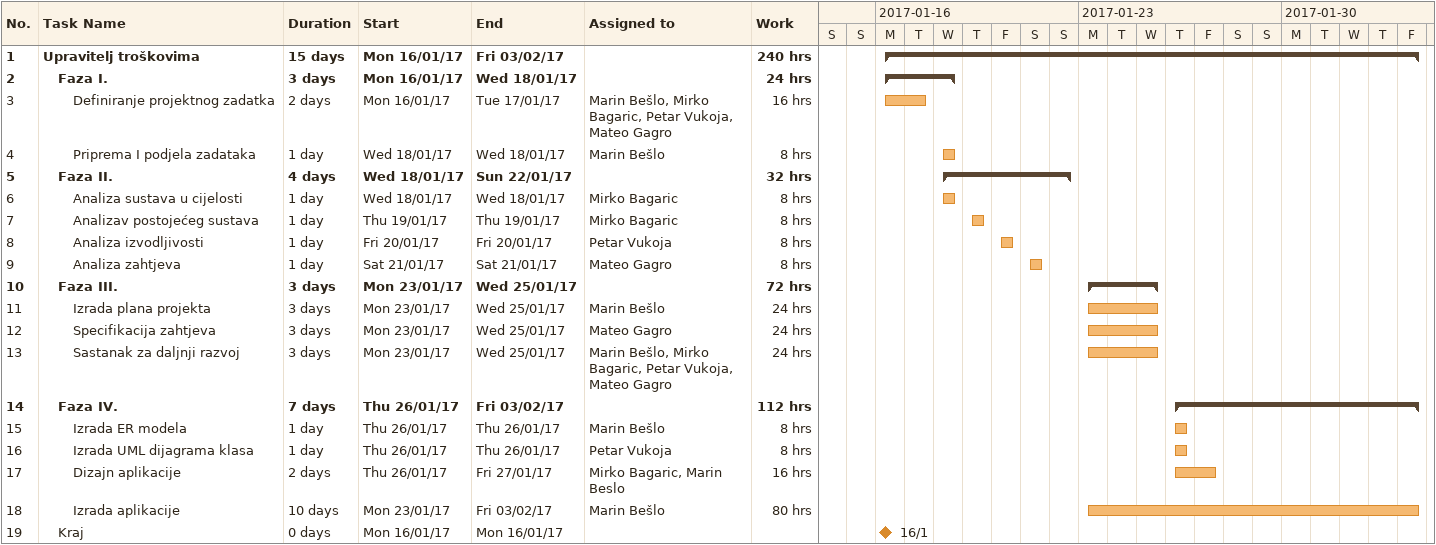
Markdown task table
| ID | Level | Task | Duration | Start | Finish | Resources | Work (h) |
|---|---|---|---|---|---|---|---|
| 1 | 1 | **Upravitelj troškovima** | 15d | 2017-01-16 | 2017-02-03 |  | 240 |
| 2 | 2 | **Faza I.** | 3d | 2017-01-16 | 2017-01-18 |  | 24 |
| 3 | 3 | Definiranje projektnog zadatka | 2d | 2017-01-16 | 2017-01-17 | Marin Bešlo, Mirko Bagaric, Petar Vukoja, Mateo Gagro | 16 |
| 4 | 3 | Priprema I podjela zadataka | 1d | 2017-01-18 | 2017-01-18 | Marin Bešlo | 8 |
| 5 | 2 | **Faza II.** | 4d | 2017-01-18 | 2017-01-22 |  | 32 |
| 6 | 3 | Analiza sustava u cijelosti | 1d | 2017-01-18 | 2017-01-18 | Mirko Bagaric | 8 |
| 7 | 3 | Analizav postojećeg sustava | 1d | 2017-01-19 | 2017-01-19 | Mirko Bagaric | 8 |
| 8 | 3 | Analiza izvodljivosti | 1d | 2017-01-20 | 2017-01-20 | Petar Vukoja | 8 |
| 9 | 3 | Analiza zahtjeva | 1d | 2017-01-21 | 2017-01-21 | Mateo Gagro | 8 |
| 10 | 2 | **Faza III.** | 3d | 2017-01-23 | 2017-01-25 |  | 72 |
| 11 | 3 | Izrada plana projekta | 3d | 2017-01-23 | 2017-01-25 | Marin Bešlo | 24 |
| 12 | 3 | Specifikacija zahtjeva | 3d | 2017-01-23 | 2017-01-25 | Mateo Gagro | 24 |
| 13 | 3 | Sastanak za daljnji razvoj | 3d | 2017-01-23 | 2017-01-25 | Marin Bešlo, Mirko Bagaric, Petar Vukoja, Mateo Gagro | 24 |
| 14 | 2 | **Faza IV.** | 7d | 2017-01-26 | 2017-02-03 |  | 112 |
| 15 | 3 | Izrada ER modela | 1d | 2017-01-26 | 2017-01-26 | Marin Bešlo | 8 |
| 16 | 3 | Izrada UML dijagrama klasa | 1d | 2017-01-26 | 2017-01-26 | Petar Vukoja | 8 |
| 17 | 3 | Dizajn aplikacije | 2d | 2017-01-26 | 2017-01-27 | Mirko Bagaric, Marin Beslo | 16 |
| 18 | 3 | Izrada aplikacije | 10d | 2017-01-23 | 2017-02-03 | Marin Bešlo | 80 |
| 19 | 2 | Kraj | 0d | 2017-01-16 | 2017-01-16 |  |  |
